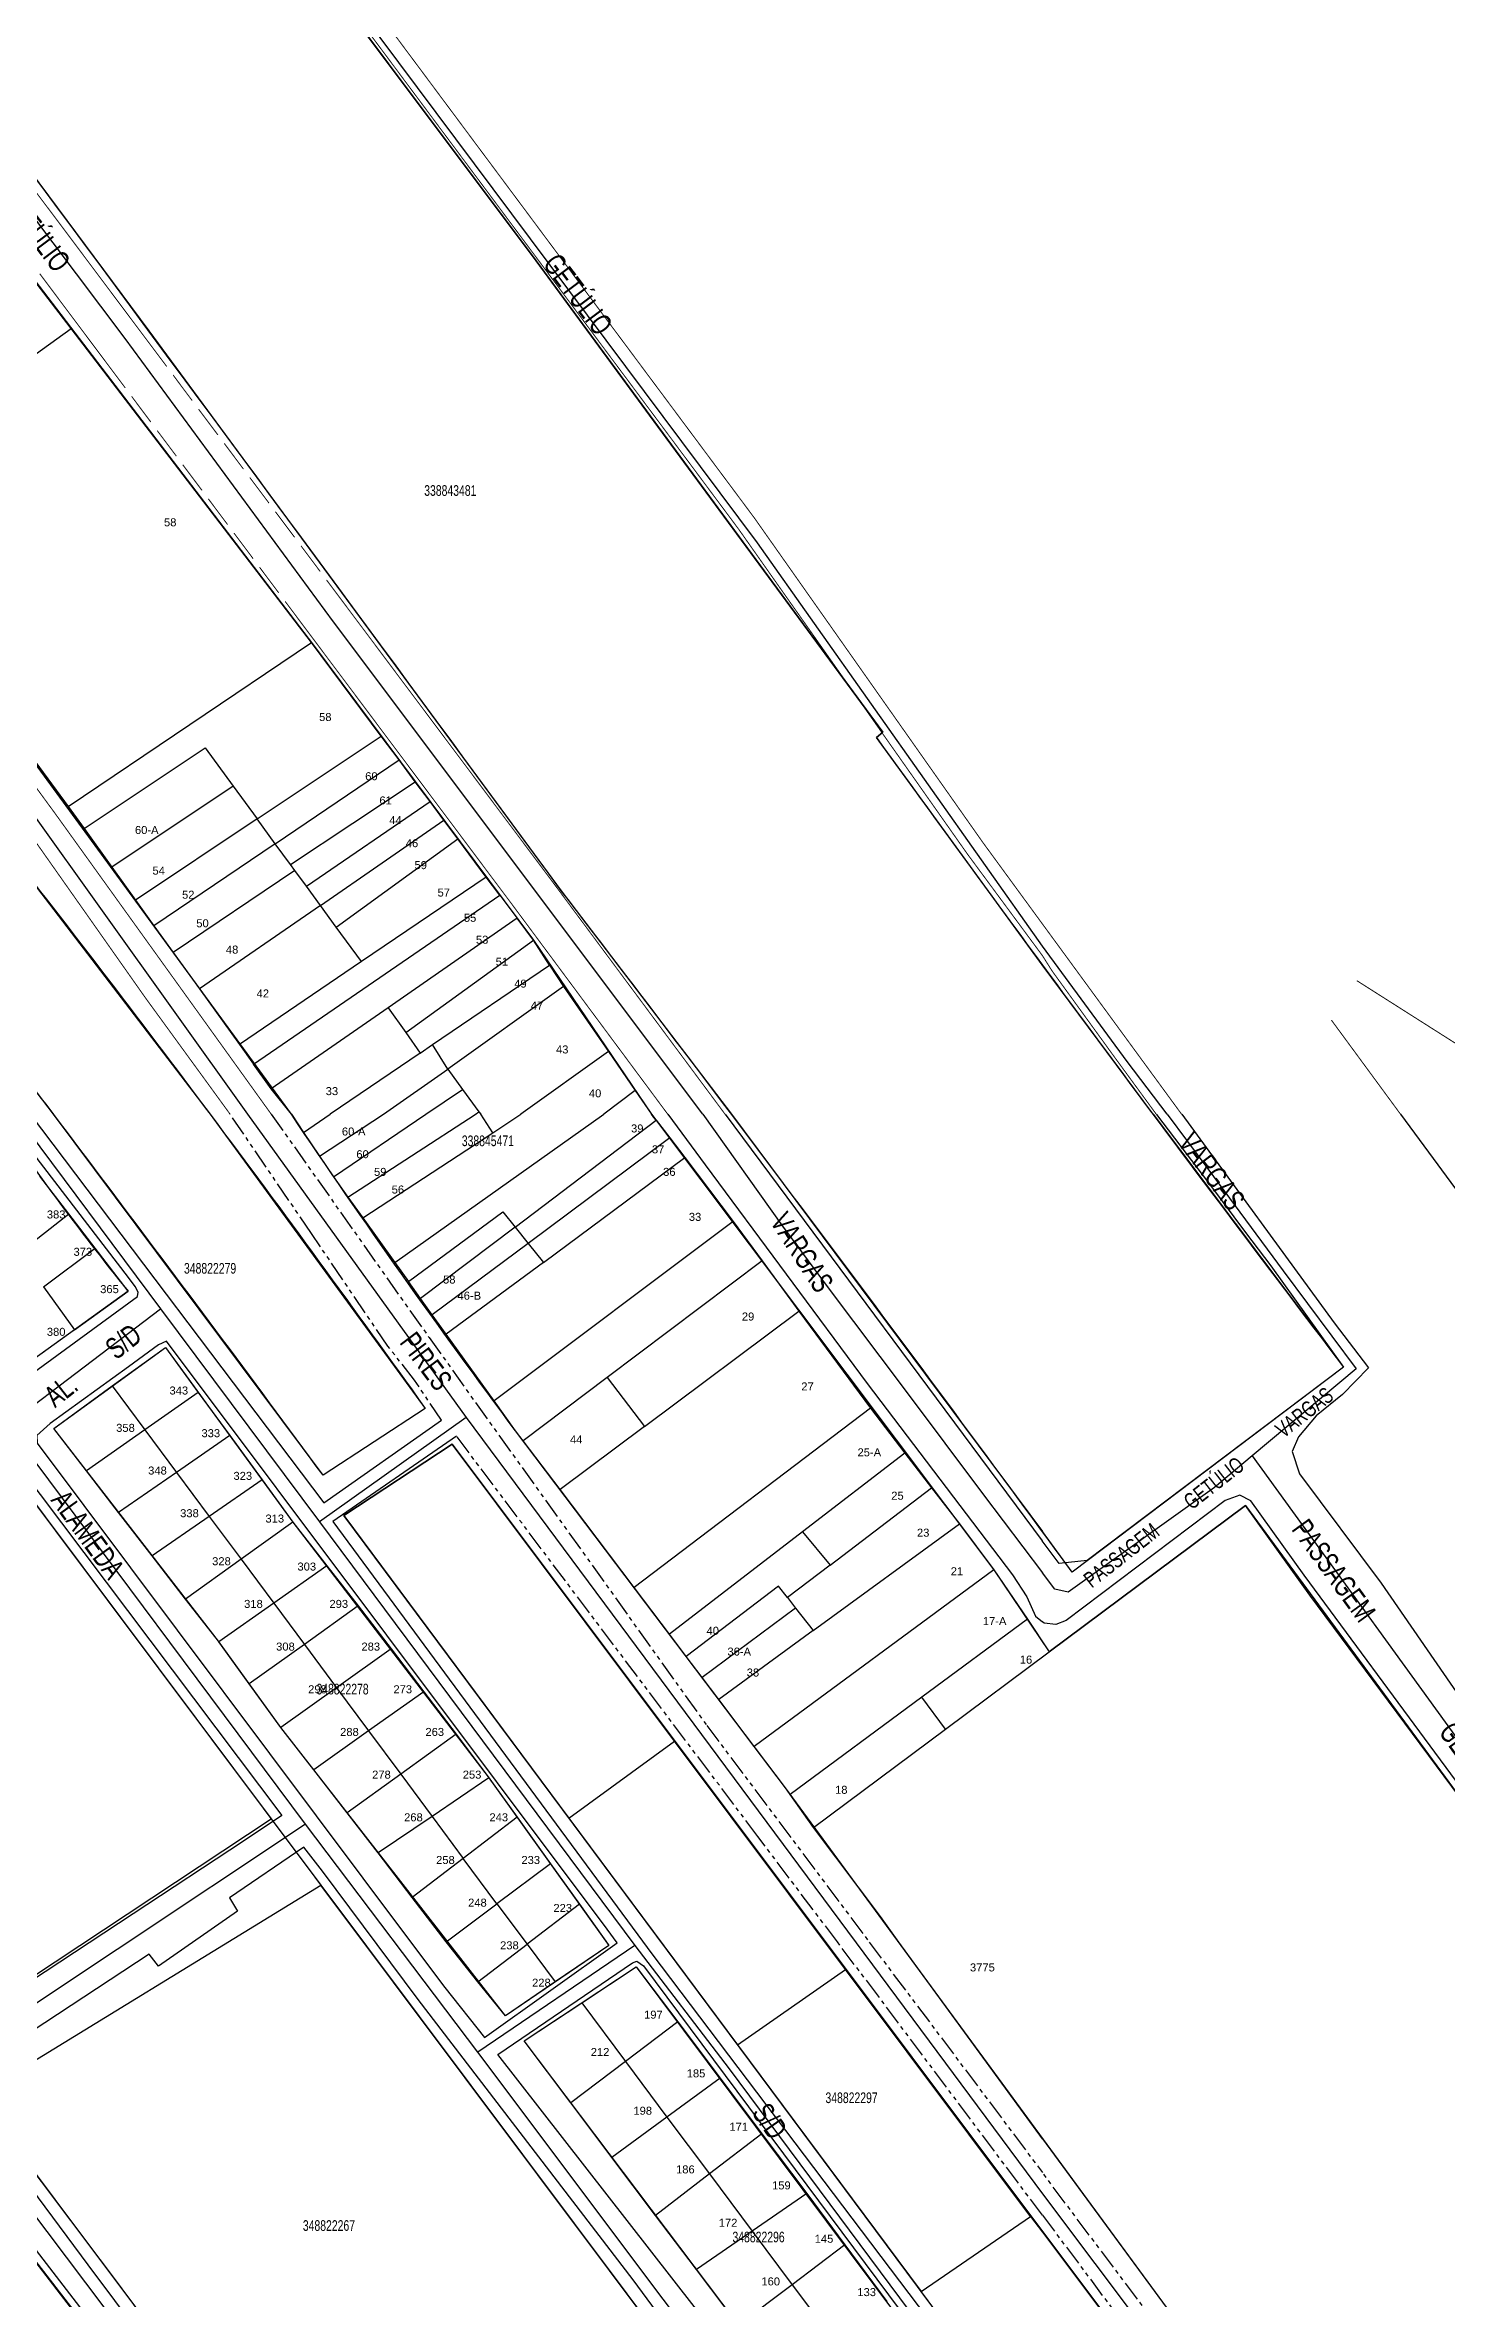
# Model space of a CAD drawing. Extents: x 203640 to 206998, y 4842129 to 4844379.
# Drawn here: x 205609.1 to 205872, y 4843130.9 to 4843553.4 of the extents above; entities that cross this region are included whole.
import ezdxf
from ezdxf.enums import TextEntityAlignment as Align

# ---------------------------------------------------------------- set-up
doc = ezdxf.new("R2010")
doc.units = 0
doc.header["$LTSCALE"] = 1.5
doc.header["$MEASUREMENT"] = 0
doc.linetypes.add('PHANTOMX2', pattern=[5, 2.5, -0.5, 0.5, -0.5, 0.5, -0.5])
doc.linetypes.add('TRACO_25', pattern=[8, 3, -1, 1, -1, 1, -1])
for name, color, linetype in [('CD-MALHA-LOTES', 40, 'CONTINUOUS'), ('CD_TXT_QUADRA', 7, 'CONTINUOUS'), ('RU-QUADRAS', 210, 'CONTINUOUS'), ('SV-EIXO-RUA-N-PAV', 6, 'CONTINUOUS'), ('SV-EIXO-RUA-PAV', 20, 'CONTINUOUS'), ('SV-RUA-NAO-PAV-S-GUIA-C-GUIA', 7, 'PHANTOMX2'), ('SV-RUA-PAVIM-S-GUIA-C-GUIA', 7, 'CONTINUOUS'), ('SV-TXT-RUA-N-PAV-S-GUIA-C-GUIA', 7, 'CONTINUOUS'), ('SV-TXT-RUA-PAV-S-GUIA-C-GUIA', 7, 'CONTINUOUS'), ('Th_NmrPorta', 1, 'CONTINUOUS')]:
    doc.layers.add(name, color=color, linetype=linetype)
doc.styles.add('ARIAL', font='ARIAL.TTF')
doc.styles.get("Standard").update_dxf_attribs({"font": 'ARIAL.TTF'})

msp = doc.modelspace()

# ---------------------------------------------------------------- linework, layer by layer
at = {"layer": 'CD-MALHA-LOTES', "linetype": 'Continuous'}
for points in [[(205701.18, 4843512.94), (205620.28, 4843620.88)], [(205577.13, 4843568.98), (205628.52, 4843499.85)], [(205613.97, 4843500.29), (205605.37, 4843511.52)], [(205724.01, 4843481.9), (205701.18, 4843512.94)], [(205570.45, 4843468.98), (205613.97, 4843500.29)], [(205659.04, 4843441.43), (205613.97, 4843500.29)], [(205628.52, 4843499.85), (205705.9, 4843394.89)], [(205766.22, 4843424.62), (205724.01, 4843481.9)], [(205570.45, 4843468.98), (205613.42, 4843410.66)], [(205613.42, 4843410.66), (205659.04, 4843441.43)], [(205672.13, 4843423.88), (205659.04, 4843441.43)], [(205648.86, 4843408.34), (205672.13, 4843423.88)], [(205675.48, 4843419.39), (205672.13, 4843423.88)], [(205765, 4843423.6), (205766.22, 4843424.62)], [(205796.1, 4843381.02), (205765, 4843423.6)], [(205616.39, 4843406.54), (205639.1, 4843421.67)], [(205639.1, 4843421.67), (205644.37, 4843414.46)], [(205652.26, 4843403.7), (205675.48, 4843419.39)], [(205678.51, 4843415.32), (205675.48, 4843419.39)], [(205644.37, 4843414.46), (205621.6, 4843399.3)], [(205644.37, 4843414.46), (205648.86, 4843408.34)], [(205655.1, 4843399.82), (205678.51, 4843415.32)], [(205681.28, 4843411.62), (205678.51, 4843415.32)], [(205613.42, 4843410.66), (205616.39, 4843406.54)], [(205658.1, 4843395.72), (205681.28, 4843411.62)], [(205683.89, 4843408.11), (205681.28, 4843411.62)], [(205616.39, 4843406.54), (205621.6, 4843399.3)], [(205648.86, 4843408.34), (205626.05, 4843393.11)], [(205652.26, 4843403.7), (205648.86, 4843408.34)], [(205660.73, 4843392.13), (205683.89, 4843408.11)], [(205686.5, 4843404.61), (205683.89, 4843408.11)], [(205652.26, 4843403.7), (205629.5, 4843388.32)], [(205655.1, 4843399.82), (205652.26, 4843403.7)], [(205663.71, 4843388.06), (205686.5, 4843404.61)], [(205691.84, 4843397.45), (205686.5, 4843404.61)], [(205621.6, 4843399.3), (205626.05, 4843393.11)], [(205655.93, 4843398.69), (205633.1, 4843383.32)], [(205655.93, 4843398.69), (205655.1, 4843399.82)], [(205658.1, 4843395.72), (205655.93, 4843398.69)], [(205691.84, 4843397.45), (205668.45, 4843381.59)], [(205694.4, 4843394.02), (205691.84, 4843397.45)], [(205626.05, 4843393.11), (205629.5, 4843388.32)], [(205648.19, 4843362.36), (205694.4, 4843394.02)], [(205660.73, 4843392.13), (205658.1, 4843395.72)], [(205694.4, 4843394.02), (205697.62, 4843389.71)], [(205705.9, 4843394.89), (205737.83, 4843352.97)], [(205629.5, 4843388.32), (205633.1, 4843383.32)], [(205660.73, 4843392.13), (205638.04, 4843376.46)], [(205663.71, 4843388.06), (205660.73, 4843392.13)], [(205697.62, 4843389.71), (205673.41, 4843372.95)], [(205700.69, 4843385.59), (205697.62, 4843389.71)], [(205668.45, 4843381.59), (205663.71, 4843388.06)], [(205676.73, 4843368.29), (205700.69, 4843385.59)], [(205703.71, 4843380.93), (205700.69, 4843385.59)], [(205633.1, 4843383.32), (205638.04, 4843376.46)], [(205668.45, 4843381.59), (205645.53, 4843366.06)], [(205681.77, 4843366.04), (205703.71, 4843380.93)], [(205703.71, 4843380.93), (205706.32, 4843376.9)], [(205816.87, 4843352.97), (205796.1, 4843381.02)], [(205638.04, 4843376.46), (205645.53, 4843366.06)], [(205706.32, 4843376.9), (205684.59, 4843361.42)], [(205706.32, 4843376.9), (205714.75, 4843364.72)], [(205673.41, 4843372.95), (205651.5, 4843357.77)], [(205673.41, 4843372.95), (205676.73, 4843368.29)], [(205676.73, 4843368.29), (205679.46, 4843364.46)], [(205645.53, 4843366.06), (205648.19, 4843362.36)], [(205679.46, 4843364.46), (205662.54, 4843352.97)], [(205679.46, 4843364.46), (205681.77, 4843366.04)], [(205684.59, 4843361.42), (205681.77, 4843366.04)], [(205714.75, 4843364.72), (205698.31, 4843352.97)], [(205714.75, 4843364.72), (205719.77, 4843357.46)], [(205651.5, 4843357.77), (205648.19, 4843362.36)], [(205672.58, 4843352.97), (205684.59, 4843361.42)], [(205684.59, 4843361.42), (205687.38, 4843357.62)], [(205655.28, 4843352.97), (205651.5, 4843357.77)], [(205680.47, 4843353.02), (205687.38, 4843357.62)], [(205687.38, 4843357.62), (205690.45, 4843353.43)], [(205719.77, 4843357.46), (205713.89, 4843353.02)], [(205719.77, 4843357.46), (205722.84, 4843352.97)], [(205655.28, 4843352.97), (205657.57, 4843349.57)], [(205657.57, 4843349.57), (205662.54, 4843352.97)], [(205660.57, 4843345.1), (205672.58, 4843352.97)], [(205663.17, 4843341.28), (205680.47, 4843353.02)], [(205665.85, 4843337.47), (205689.74, 4843352.92)], [(205674.66, 4843325.19), (205713.89, 4843353.02)], [(205689.74, 4843352.92), (205690.45, 4843353.43)], [(205690.45, 4843353.43), (205690.79, 4843352.97)], [(205693.04, 4843349.51), (205690.79, 4843352.97)], [(205693.04, 4843349.51), (205698.31, 4843352.97)], [(205697.22, 4843331.83), (205723.71, 4843351.85)], [(205723.28, 4843352.4), (205722.84, 4843352.97)], [(205723.71, 4843351.85), (205723.28, 4843352.4)], [(205723.71, 4843351.85), (205726.23, 4843348.56)], [(205737.83, 4843352.97), (205796.12, 4843274.75)], [(205816.87, 4843352.97), (205852.62, 4843305.56)], [(205657.57, 4843349.57), (205660.57, 4843345.1)], [(205668.67, 4843333.54), (205693.04, 4843349.51)], [(205726.23, 4843348.56), (205699.68, 4843328.77)], [(205726.23, 4843348.56), (205729.08, 4843344.86)], [(205660.57, 4843345.1), (205663.17, 4843341.28)], [(205702.54, 4843325.22), (205729.08, 4843344.86)], [(205729.08, 4843344.86), (205738.14, 4843332.89)], [(205613.55, 4843334.34), (205608.13, 4843341.38)], [(205663.17, 4843341.28), (205665.85, 4843337.47)], [(205604.22, 4843327.01), (205613.55, 4843334.34)], [(205618.46, 4843327.91), (205613.55, 4843334.34)], [(205665.85, 4843337.47), (205668.67, 4843333.54)], [(205668.67, 4843333.54), (205674.66, 4843325.19)], [(205677.22, 4843321.64), (205694.93, 4843334.67)], [(205694.93, 4843334.67), (205697.22, 4843331.83)], [(205697.22, 4843331.83), (205679.51, 4843318.44)], [(205738.14, 4843332.89), (205693.28, 4843299.27)], [(205697.22, 4843331.83), (205699.68, 4843328.77)], [(205738.14, 4843332.89), (205743.55, 4843325.49)], [(205608.8, 4843320.63), (205618.46, 4843327.91)], [(205624.65, 4843319.8), (205618.46, 4843327.91)], [(205674.66, 4843325.19), (205677.22, 4843321.64)], [(205699.68, 4843328.77), (205681.71, 4843315.38)], [(205702.54, 4843325.22), (205684.33, 4843311.73)], [(205699.68, 4843328.77), (205702.54, 4843325.22)], [(205743.55, 4843325.49), (205714.51, 4843303.63)], [(205743.55, 4843325.49), (205750.45, 4843316.06)], [(205679.51, 4843318.44), (205677.22, 4843321.64)], [(205608.8, 4843320.63), (205614.59, 4843312.57)], [(205614.59, 4843312.57), (205624.65, 4843319.8)], [(205681.71, 4843315.38), (205679.51, 4843318.44)], [(205614.59, 4843312.57), (205604.27, 4843305.15)], [(205684.33, 4843311.73), (205681.71, 4843315.38)], [(205721.53, 4843294.47), (205750.45, 4843316.06)], [(205750.45, 4843316.06), (205763.86, 4843297.91)], [(205621.69, 4843302.05), (205631.65, 4843309.29)], [(205631.65, 4843309.29), (205637.81, 4843300.85)], [(205693.28, 4843299.27), (205684.33, 4843311.73)], [(205852.62, 4843305.56), (205801.68, 4843267.17)], [(205610.71, 4843294.06), (205621.69, 4843302.05)], [(205621.69, 4843302.05), (205627.8, 4843293.83)], [(205637.81, 4843300.85), (205627.8, 4843293.83)], [(205637.81, 4843300.85), (205643.72, 4843292.77)], [(205714.51, 4843303.63), (205698.75, 4843291.77)], [(205714.51, 4843303.63), (205721.53, 4843294.47)], [(205697.32, 4843293.65), (205693.28, 4843299.27)], [(205763.86, 4843297.91), (205719.56, 4843264.26)], [(205763.86, 4843297.91), (205770.34, 4843289.48)], [(205616.84, 4843286.14), (205610.71, 4843294.06)], [(205627.8, 4843293.83), (205616.84, 4843286.14)], [(205627.8, 4843293.83), (205633.73, 4843285.85)], [(205643.72, 4843292.77), (205633.73, 4843285.85)], [(205643.72, 4843292.77), (205649.79, 4843284.45)], [(205698.75, 4843291.77), (205697.32, 4843293.65)], [(205705.66, 4843282.63), (205698.75, 4843291.77)], [(205721.53, 4843294.47), (205705.66, 4843282.63)], [(205770.34, 4843289.48), (205751.11, 4843274.71)], [(205770.34, 4843289.48), (205775.34, 4843282.97)], [(205622.88, 4843278.34), (205616.84, 4843286.14)], [(205633.73, 4843285.85), (205622.88, 4843278.34)], [(205633.73, 4843285.85), (205639.87, 4843277.59)], [(205649.79, 4843284.45), (205639.87, 4843277.59)], [(205649.79, 4843284.45), (205655.58, 4843276.53)], [(205756.29, 4843268.49), (205775.34, 4843282.97)], [(205775.34, 4843282.97), (205780.55, 4843276.19)], [(205719.56, 4843264.26), (205705.66, 4843282.63)], [(205834.23, 4843279.64), (205797.38, 4843252.19)], [(205846.26, 4843262.84), (205834.23, 4843279.64)], [(205629.18, 4843270.19), (205622.88, 4843278.34)], [(205639.87, 4843277.59), (205629.18, 4843270.19)], [(205639.87, 4843277.59), (205645.84, 4843269.56)], [(205655.58, 4843276.53), (205645.84, 4843269.56)], [(205655.58, 4843276.53), (205661.94, 4843268.36)], [(205751.11, 4843274.71), (205726.16, 4843255.53)], [(205751.11, 4843274.71), (205756.29, 4843268.49)], [(205753.15, 4843256.22), (205780.55, 4843276.19)], [(205780.55, 4843276.19), (205787, 4843267.56)], [(205801.68, 4843267.17), (205796.12, 4843274.75)], [(205635.44, 4843262.11), (205629.18, 4843270.19)], [(205645.84, 4843269.56), (205635.44, 4843262.11)], [(205645.84, 4843269.56), (205651.96, 4843261.33)], [(205661.94, 4843268.36), (205651.96, 4843261.33)], [(205661.94, 4843268.36), (205667.82, 4843260.81)], [(205787, 4843267.56), (205742.09, 4843234.49)], [(205756.29, 4843268.49), (205748.29, 4843262.4)], [(205787, 4843267.56), (205793.31, 4843258.34)], [(205641.6, 4843254.2), (205635.44, 4843262.11)], [(205726.16, 4843255.53), (205719.56, 4843264.26)], [(205746.61, 4843264.54), (205729.34, 4843251.34)], [(205748.29, 4843262.4), (205746.61, 4843264.54)], [(205748.29, 4843262.4), (205749.85, 4843260.42)], [(205895.24, 4843196.92), (205846.26, 4843262.84)], [(205651.96, 4843261.33), (205641.68, 4843254.08)], [(205651.96, 4843261.33), (205657.71, 4843253.6)], [(205667.82, 4843260.81), (205657.71, 4843253.6)], [(205667.82, 4843260.81), (205674, 4843252.77)], [(205749.85, 4843260.42), (205732.32, 4843247.41)], [(205749.85, 4843260.42), (205753.15, 4843256.22)], [(205793.31, 4843258.34), (205773.51, 4843243.73)], [(205793.31, 4843258.34), (205797.38, 4843252.19)], [(205641.68, 4843254.08), (205641.6, 4843254.2)], [(205647.36, 4843246.23), (205641.68, 4843254.08)], [(205657.71, 4843253.6), (205647.36, 4843246.23)], [(205657.71, 4843253.6), (205663.75, 4843245.48)], [(205729.34, 4843251.34), (205726.16, 4843255.53)], [(205753.15, 4843256.22), (205735.42, 4843243.3)], [(205674, 4843252.77), (205663.75, 4843245.48)], [(205674, 4843252.77), (205680.1, 4843244.74)], [(205732.32, 4843247.41), (205729.34, 4843251.34)], [(205777.95, 4843237.74), (205797.38, 4843252.19)], [(205653.32, 4843238.05), (205647.36, 4843246.23)], [(205663.75, 4843245.48), (205653.32, 4843238.05)], [(205663.75, 4843245.48), (205669.76, 4843237.38)], [(205680.1, 4843244.74), (205669.76, 4843237.38)], [(205680.1, 4843244.74), (205686.16, 4843236.76)], [(205735.42, 4843243.3), (205732.32, 4843247.41)], [(205742.09, 4843234.49), (205735.42, 4843243.3)], [(205773.51, 4843243.73), (205748.82, 4843225.5)], [(205777.95, 4843237.74), (205773.51, 4843243.73)], [(205659.51, 4843230.08), (205653.32, 4843238.05)], [(205669.76, 4843237.38), (205659.51, 4843230.08)], [(205669.76, 4843237.38), (205675.79, 4843229.28)], [(205686.16, 4843236.76), (205675.79, 4843229.28)], [(205686.16, 4843236.76), (205692.21, 4843228.8)], [(205753.17, 4843219.31), (205777.95, 4843237.74)], [(205747.96, 4843226.73), (205742.09, 4843234.49)], [(205665.75, 4843222.04), (205659.51, 4843230.08)], [(205675.79, 4843229.28), (205665.75, 4843222.04)], [(205675.79, 4843229.28), (205681.66, 4843221.38)], [(205692.34, 4843228.62), (205681.66, 4843221.38)], [(205692.21, 4843228.8), (205692.34, 4843228.62)], [(205692.34, 4843228.62), (205697.64, 4843221.22)], [(205748.82, 4843225.5), (205747.96, 4843226.73)], [(205753.17, 4843219.31), (205748.82, 4843225.5)], [(205671.57, 4843214.55), (205665.75, 4843222.04)], [(205681.66, 4843221.38), (205671.57, 4843214.55)], [(205681.66, 4843221.38), (205687.52, 4843213.49)], [(205697.64, 4843221.22), (205687.52, 4843213.49)], [(205697.64, 4843221.22), (205703.89, 4843212.49)], [(205765.74, 4843202.59), (205753.17, 4843219.31)], [(205677.96, 4843206.19), (205671.57, 4843214.55)], [(205687.52, 4843213.49), (205677.96, 4843206.19)], [(205693.84, 4843204.99), (205687.52, 4843213.49)], [(205703.89, 4843212.49), (205693.84, 4843204.99)], [(205703.89, 4843212.49), (205709.31, 4843204.92)], [(205684.32, 4843197.87), (205677.96, 4843206.19)], [(205684.32, 4843197.87), (205693.84, 4843204.99)], [(205693.84, 4843204.99), (205699.48, 4843197.4)], [(205709.31, 4843204.92), (205699.48, 4843197.4)], [(205709.31, 4843204.92), (205714.27, 4843197.99)], [(205769.22, 4843197.81), (205765.74, 4843202.59)], [(205690.24, 4843190.34), (205684.32, 4843197.87)], [(205690.24, 4843190.34), (205699.48, 4843197.4)], [(205699.48, 4843197.4), (205704.74, 4843190.34)], [(205714.8, 4843197.2), (205704.74, 4843190.34)], [(205714.27, 4843197.99), (205714.8, 4843197.2)], [(205796.12, 4843160.93), (205769.22, 4843197.81)], [(205695.46, 4843184.01), (205690.24, 4843190.34)], [(205704.74, 4843190.34), (205695.46, 4843184.01)], [(205709.75, 4843186.42), (205719.95, 4843193.14)], [(205719.95, 4843193.14), (205727.74, 4843182.84)], [(205698.91, 4843179.27), (205709.75, 4843186.42)], [(205709.75, 4843186.42), (205717.95, 4843175.44)], [(205727.74, 4843182.84), (205717.95, 4843175.44)], [(205727.74, 4843182.84), (205735.7, 4843172.31)], [(205707.67, 4843167.67), (205698.91, 4843179.27)], [(205717.95, 4843175.44), (205707.67, 4843167.67)], [(205717.95, 4843175.44), (205725.72, 4843165.02)], [(205735.7, 4843172.31), (205725.72, 4843165.02)], [(205735.7, 4843172.31), (205743.52, 4843161.89)], [(205715.37, 4843157.46), (205707.67, 4843167.67)], [(205725.72, 4843165.02), (205715.37, 4843157.46)], [(205725.72, 4843165.02), (205733.69, 4843154.35)], [(205743.52, 4843161.89), (205733.69, 4843154.35)], [(205743.52, 4843161.89), (205751.94, 4843150.67)], [(205796.12, 4843160.93), (205862.79, 4843070.25)], [(205723.59, 4843146.59), (205715.37, 4843157.46)], [(205733.69, 4843154.35), (205723.59, 4843146.59)], [(205733.69, 4843154.35), (205741.71, 4843143.61)], [(205751.94, 4843150.67), (205741.71, 4843143.61)], [(205751.94, 4843150.67), (205759.1, 4843141.05)], [(205601.56, 4843145.31), (205613.81, 4843129.36)], [(205731.27, 4843136.41), (205723.59, 4843146.59)], [(205741.71, 4843143.61), (205731.27, 4843136.41)], [(205741.71, 4843143.61), (205749.2, 4843133.57)], [(205759.1, 4843141.05), (205749.2, 4843133.57)], [(205759.1, 4843141.05), (205766.97, 4843130.45)], [(205739.15, 4843125.98), (205731.27, 4843136.41)], [(205749.2, 4843133.57), (205739.15, 4843125.98)], [(205749.2, 4843133.57), (205756.93, 4843123.23)]]:
    msp.add_lwpolyline(points, dxfattribs=at)
at = {"layer": 'CD-MALHA-LOTES'}
for points in [[(205492.71, 4843428.75), (205513.01, 4843402.37), (205541.18, 4843367.4), (205552.55, 4843352.97), (205651.48, 4843220.93)], [(205727.13, 4843235.45), (205685.41, 4843291.12), (205665.11, 4843277.78), (205707.34, 4843221.04)], [(205707.34, 4843221.04), (205727.13, 4843235.45)], [(205759.18, 4843192.69), (205727.13, 4843235.45)], [(205588.54, 4843179.31), (205651.48, 4843220.93)], [(205651.48, 4843220.93), (205660.83, 4843208.45)], [(205707.34, 4843221.04), (205738.95, 4843178.58)], [(205596.3, 4843168.97), (205660.83, 4843208.45)], [(205596.3, 4843168.97), (205771.71, 4842935.06), (205796.11, 4842972.64), (205815.07, 4843000.57), (205796.12, 4843027.89), (205660.83, 4843208.45)], [(205738.95, 4843178.58), (205759.18, 4843192.69)], [(205793.89, 4843146.38), (205759.18, 4843192.69)], [(205738.95, 4843178.58), (205773.39, 4843132.3)], [(205773.39, 4843132.3), (205793.89, 4843146.38)], [(205793.89, 4843146.38), (205796.12, 4843143.41), (205827.63, 4843101.53)], [(205808.06, 4843086.37), (205796.12, 4843101.77), (205773.39, 4843132.3)]]:
    msp.add_lwpolyline(points, dxfattribs=at)
msp.add_lwpolyline([(205598.86, 4843406.75), (205640.05, 4843352.97), (205680.38, 4843297.84), (205661.21, 4843285.35), (205610.69, 4843352.97), (205580.01, 4843393.13)], close=True, dxfattribs=at)
at = {"layer": 'RU-QUADRAS', "color": 6, "linetype": 'Continuous'}
for points in [[(205176.97, 4843665.19), (205196.38, 4843677.71), (205324.15, 4843511.53), (205373.53, 4843448.34), (205409.57, 4843401.3), (205433.2, 4843368.38, -0.017424), (205468.72, 4843320.74, -0.003368), (205589.32, 4843161.26), (205668.55, 4843058.64, 0.006585), (205766.92, 4842928.01), (205756.15, 4842911.74), (205700.1, 4842981.93), (205409.59, 4843362.72), (205270.19, 4843543.79), (205220.86, 4843608.89)], [(205538.1, 4843621.23), (205590.7, 4843660.25), (205701.17, 4843512.93), (205766.21, 4843424.62), (205765, 4843423.6, 0.006329), (205852.62, 4843305.56), (205801.68, 4843267.17, 0.005723), (205705.89, 4843394.88, 0.002439)], [(205771.71, 4842935.06, -0.010257), (205815.07, 4843000.57), (205796.12, 4843027.89), (205552.55, 4843352.97, -0.011621), (205464.21, 4843466.32, 0.199632), (205455.06, 4843465.65), (205451.37, 4843462.76), (205419.58, 4843403.18, -0.001531)], [(205516.49, 4843422.79), (205536.2, 4843436.86), (205598.12, 4843355.62, 0.020333), (205624.65, 4843319.8), (205604.27, 4843305.15), (205569.77, 4843352.97)], [(205580.01, 4843393.13), (205598.86, 4843406.75, -0.011008), (205680.38, 4843297.84), (205661.21, 4843285.35, 0.005357)]]:
    msp.add_lwpolyline(points, format="xyb", close=True, dxfattribs=at)
msp.add_lwpolyline([(205566.62, 4843562.31), (205659.27, 4843441.13), (205700.69, 4843385.59), (205722.84, 4843352.97), (205787, 4843267.56), (205797.38, 4843252.19), (205834.23, 4843279.64), (205921.92, 4843160.37, 0.010499), (205862.79, 4843070.25), (205747.96, 4843226.73), (205697.32, 4843293.65, -0.012158), (205655.28, 4843352.97), (205570.25, 4843469.26), (205555.04, 4843487.79), (205515.18, 4843540.76), (205505.11, 4843533.37), (205502.52, 4843537.28), (205492.84, 4843530.07), (205491.02, 4843532.63), (205450.49, 4843500.51, 0.010198), (205401.92, 4843562.55)], format="xyb", dxfattribs=at)
for points in [[(205610.71, 4843294.06), (205631.65, 4843309.29), (205655.58, 4843276.53), (205692.21, 4843228.8), (205714.8, 4843197.2), (205695.46, 4843184.01), (205653.32, 4843238.05), (205641.6, 4843254.2)], [(205665.11, 4843277.78), (205685.41, 4843291.12), (205857.86, 4843061.36), (205842.75, 4843041.64), (205796.12, 4843101.77)], [(205698.91, 4843179.27), (205719.95, 4843193.14), (205782.46, 4843109.57), (205762.5, 4843095.05)]]:
    msp.add_lwpolyline(points, close=True, dxfattribs=at)
at = {"layer": 'SV-EIXO-RUA-N-PAV'}
for points in [[(205511.12, 4843536.94), (205579.17, 4843447.86), (205647.08, 4843352.97)], [(205647.08, 4843352.97), (205688.08, 4843296.17), (205796.12, 4843150.64)], [(205796.12, 4843150.64), (205864.44, 4843059.71)]]:
    msp.add_lwpolyline(points, dxfattribs=at)
at = {"layer": 'SV-EIXO-RUA-PAV'}
for points in [[(205732.43, 4843352.97), (205663.17, 4843445.29), (205624.12, 4843498.42), (205574.2, 4843564.65), (205536.38, 4843614.89), (205531.1, 4843620.44), (205519.97, 4843635.8), (205503.07, 4843660.28), (205495.46, 4843671.3), (205450.55, 4843738.99), (205428.67, 4843771.32), (205414.89, 4843793.39), (205408.87, 4843804.54)], [(205796.12, 4843384.48), (205742.72, 4843460.07), (205590.39, 4843663.93), (205576.55, 4843653.78), (205562.17, 4843643.23), (205548.46, 4843633.24), (205531.1, 4843620.44)], [(205819.5, 4843352.97), (205812, 4843362.87), (205796.12, 4843384.48)], [(205450.73, 4843352.98), (205475.35, 4843321.57), (205587.2, 4843172.93), (205774.83, 4842924.09)], [(205796.12, 4843037.13), (205759.74, 4843084.57), (205690.27, 4843177.2), (205657.93, 4843219.92), (205602.09, 4843294.77), (205558.43, 4843352.97)], [(205603.55, 4843352.97), (205630.73, 4843316.49), (205660.57, 4843276.56), (205719.69, 4843197.2), (205737.4, 4843174.03), (205788.23, 4843105.73), (205796.12, 4843096.55)], [(205732.43, 4843352.97), (205747.4, 4843331.99), (205755.75, 4843320.71), (205770.55, 4843301.02), (205785.1, 4843281.66), (205796.12, 4843267)], [(205819.5, 4843352.97), (205827.12, 4843342.72), (205841.29, 4843323.66), (205854.97, 4843305.26), (205835.43, 4843288.93), (205828.38, 4843283.03), (205800.94, 4843263.4), (205798.46, 4843263.94), (205796.12, 4843267)], [(205602.09, 4843294.77), (205630.73, 4843316.49)], [(205688.08, 4843296.17), (205660.57, 4843276.56)], [(205835.43, 4843288.93), (205929.7, 4843158.92)], [(205657.93, 4843219.92), (205587.2, 4843172.93)], [(205719.69, 4843197.2), (205690.27, 4843177.2)]]:
    msp.add_lwpolyline(points, dxfattribs=at)
at = {"layer": 'SV-RUA-NAO-PAV-S-GUIA-C-GUIA', "linetype": 'TRACO_25', "const_width": 0.18, "flags": 128}
msp.add_lwpolyline([(205651.52, 4843352.97), (205610.98, 4843409.35), (205561.64, 4843476.7), (205513.86, 4843538.92), (205508.45, 4843535), (205548.19, 4843483.88), (205590.53, 4843427.88), (205627.94, 4843374.76), (205643.74, 4843353.06)], dxfattribs=at)
at = {"layer": 'SV-RUA-NAO-PAV-S-GUIA-C-GUIA'}
for points in [[(205683.42, 4843295.65), (205678.34, 4843303.15), (205673.36, 4843309.54), (205659.03, 4843330.65), (205643.74, 4843353.06)], [(205651.52, 4843352.97), (205681.1, 4843311.13), (205733.17, 4843238.43), (205763.66, 4843197.82)], [(205796.12, 4843146.6), (205765.37, 4843187.65), (205757.68, 4843197.84), (205742.76, 4843217.61), (205686.25, 4843292.62)], [(205763.66, 4843197.82), (205796.12, 4843154.62)], [(205865.11, 4843067.54), (205864.11, 4843066.64), (205862.51, 4843066.64), (205861.64, 4843067.63), (205831.95, 4843106.92), (205796.12, 4843154.62)], [(205796.12, 4843146.6), (205859.93, 4843061.41)]]:
    msp.add_lwpolyline(points, dxfattribs=at)
at = {"layer": 'SV-RUA-PAVIM-S-GUIA-C-GUIA', "linetype": 'Continuous', "const_width": 0.18, "flags": 128}
for points in [[(205796.12, 4843388.66), (205784.99, 4843403.88), (205742.08, 4843464.79), (205649.55, 4843589), (205591.06, 4843667.11)], [(205796.12, 4843388.66), (205822.24, 4843352.97)], [(205796.13, 4843382.71), (205797.99, 4843379.77), (205809.56, 4843363.81), (205817.52, 4843352.93)], [(205855.08, 4843378.03), (205894.55, 4843352.97)], [(205863.3, 4843352.97), (205850.32, 4843370.63)]]:
    msp.add_lwpolyline(points, dxfattribs=at)
at = {"layer": 'SV-RUA-PAVIM-S-GUIA-C-GUIA', "const_width": 0.18}
for points in [[(205739.15, 4843462.66), (205646.65, 4843586.83)], [(205566.09, 4843580.85), (205614.99, 4843515.71)], [(205614.99, 4843515.71), (205628.3, 4843497.94)], [(205621.4, 4843492.77), (205608.09, 4843510.54)], [(205628.3, 4843497.94), (205629.5, 4843496.34)], [(205629.5, 4843496.34), (205630.1, 4843495.54)], [(205630.1, 4843495.54), (205631.3, 4843493.94)], [(205631.3, 4843493.94), (205631.9, 4843493.14)], [(205621.72, 4843492.34), (205621.4, 4843492.77)], [(205621.4, 4843492.77), (205621.4, 4843492.77)], [(205622.62, 4843491.14), (205621.72, 4843492.34)], [(205622.92, 4843490.74), (205622.62, 4843491.14)], [(205624.12, 4843489.14), (205622.92, 4843490.74)], [(205631.9, 4843493.14), (205631.9, 4843493.14)], [(205633.1, 4843491.54), (205633.7, 4843490.74)], [(205633.7, 4843490.74), (205634.89, 4843489.14)], [(205626.22, 4843486.34), (205625.32, 4843487.54)], [(205626.52, 4843485.93), (205626.22, 4843486.34)], [(205628.02, 4843483.93), (205626.52, 4843485.93)], [(205634.89, 4843489.14), (205635.49, 4843488.34)], [(205635.49, 4843488.34), (205636.69, 4843486.74)], [(205628.32, 4843483.53), (205628.02, 4843483.93)], [(205628.92, 4843482.73), (205628.32, 4843483.53)], [(205637.89, 4843485.13), (205638.49, 4843484.33)], [(205638.49, 4843484.33), (205639.09, 4843483.53)], [(205639.09, 4843483.53), (205639.69, 4843482.73)], [(205639.69, 4843482.73), (205639.99, 4843482.33)], [(205639.99, 4843482.33), (205640.29, 4843481.93)], [(205640.29, 4843481.93), (205640.89, 4843481.13)], [(205631.62, 4843479.13), (205630.12, 4843481.13)], [(205631.92, 4843478.73), (205631.62, 4843479.13)], [(205633.42, 4843476.73), (205631.92, 4843478.73)], [(205640.89, 4843481.13), (205641.49, 4843480.33)], [(205642.69, 4843478.73), (205643.29, 4843477.93)], [(205643.29, 4843477.93), (205643.59, 4843477.53)], [(205643.59, 4843477.53), (205643.89, 4843477.13)], [(205643.89, 4843477.13), (205644.49, 4843476.33)], [(205633.71, 4843476.33), (205633.42, 4843476.73)], [(205635.21, 4843474.33), (205634.91, 4843474.73)], [(205635.51, 4843473.93), (205635.21, 4843474.33)], [(205636.11, 4843473.13), (205635.51, 4843473.93)], [(205637.01, 4843471.93), (205636.11, 4843473.13)], [(205636.11, 4843473.13), (205636.11, 4843473.13)], [(205644.49, 4843476.33), (205645.09, 4843475.53)], [(205645.09, 4843475.53), (205645.39, 4843475.13)], [(205645.39, 4843475.13), (205646.29, 4843473.93)], [(205637.31, 4843471.53), (205637.01, 4843471.93)], [(205637.91, 4843470.73), (205637.31, 4843471.53)], [(205638.51, 4843469.93), (205637.91, 4843470.73)], [(205637.91, 4843470.73), (205637.91, 4843470.73)], [(205647.49, 4843472.33), (205648.09, 4843471.53)], [(205648.09, 4843471.53), (205648.09, 4843471.53)], [(205648.09, 4843471.53), (205648.69, 4843470.73)], [(205648.69, 4843470.73), (205648.99, 4843470.33)], [(205648.99, 4843470.33), (205649.89, 4843469.13)], [(205649.89, 4843469.13), (205649.89, 4843469.13)], [(205649.89, 4843469.13), (205650.49, 4843468.33)], [(205640.61, 4843467.13), (205639.71, 4843468.33)], [(205640.91, 4843466.73), (205640.61, 4843467.13)], [(205641.51, 4843465.93), (205640.91, 4843466.73)], [(205642.41, 4843464.73), (205641.51, 4843465.93)], [(205641.51, 4843465.93), (205641.51, 4843465.93)], [(205642.71, 4843464.33), (205642.41, 4843464.73)], [(205643.31, 4843463.53), (205642.71, 4843464.33)], [(205650.49, 4843468.33), (205650.79, 4843467.93)], [(205650.79, 4843467.93), (205651.08, 4843467.53)], [(205652.28, 4843465.93), (205652.58, 4843465.53)], [(205652.58, 4843465.53), (205653.48, 4843464.33)], [(205653.48, 4843464.33), (205653.48, 4843464.33)], [(205653.48, 4843464.33), (205654.08, 4843463.53)], [(205643.31, 4843463.53), (205643.31, 4843463.53)], [(205645.11, 4843461.13), (205644.51, 4843461.93)], [(205646.01, 4843459.93), (205645.11, 4843461.13)], [(205645.11, 4843461.13), (205645.11, 4843461.13)], [(205654.08, 4843463.53), (205654.38, 4843463.13)], [(205654.38, 4843463.13), (205655.28, 4843461.93)], [(205655.28, 4843461.93), (205655.28, 4843461.93)], [(205655.28, 4843461.93), (205655.88, 4843461.13)], [(205782.05, 4843401.77), (205739.15, 4843462.66)], [(205646.31, 4843459.53), (205646.01, 4843459.93)], [(205646.91, 4843458.73), (205646.31, 4843459.53)], [(205647.81, 4843457.52), (205646.91, 4843458.73)], [(205646.91, 4843458.73), (205646.91, 4843458.73)], [(205648.11, 4843457.12), (205647.81, 4843457.52)], [(205657.08, 4843459.53), (205657.08, 4843459.53)], [(205657.08, 4843459.53), (205657.68, 4843458.73)], [(205657.68, 4843458.73), (205657.98, 4843458.33)], [(205657.98, 4843458.33), (205658.88, 4843457.13)], [(205658.88, 4843457.13), (205658.88, 4843457.13)], [(205658.88, 4843457.13), (205659.48, 4843456.32)], [(205659.48, 4843456.32), (205659.78, 4843455.92)], [(205659.78, 4843455.92), (205660.68, 4843454.72)], [(205649.61, 4843455.12), (205649.31, 4843455.52)], [(205649.91, 4843454.72), (205649.61, 4843455.12)], [(205650.5, 4843453.92), (205649.91, 4843454.72)], [(205651.4, 4843452.72), (205650.5, 4843453.92)], [(205650.5, 4843453.92), (205650.5, 4843453.92)], [(205651.7, 4843452.32), (205651.4, 4843452.72)], [(205652.3, 4843451.52), (205651.7, 4843452.32)], [(205661.88, 4843453.12), (205662.48, 4843452.32)], [(205662.48, 4843452.32), (205662.48, 4843452.32)], [(205662.48, 4843452.32), (205664.28, 4843449.92)], [(205652.9, 4843450.72), (205652.3, 4843451.52)], [(205652.3, 4843451.52), (205652.3, 4843451.52)], [(205655, 4843447.92), (205654.1, 4843449.12)], [(205655.3, 4843447.52), (205655, 4843447.92)], [(205655.9, 4843446.72), (205655.3, 4843447.52)], [(205664.28, 4843449.92), (205664.28, 4843449.92)], [(205664.28, 4843449.92), (205664.6, 4843449.49)], [(205664.6, 4843449.49), (205703.65, 4843397.36)], [(205656.8, 4843445.52), (205655.9, 4843446.72)], [(205655.9, 4843446.72), (205655.9, 4843446.72)], [(205657.1, 4843445.12), (205656.8, 4843445.52)], [(205657.7, 4843444.32), (205657.1, 4843445.12)], [(205696.74, 4843392.21), (205657.7, 4843444.32)], [(205796.13, 4843382.71), (205782.05, 4843401.77)], [(205703.65, 4843397.36), (205736.6, 4843353.01)], [(205725.88, 4843352.97), (205696.74, 4843392.21)]]:
    msp.add_lwpolyline(points, dxfattribs=at)
at = {"layer": 'SV-RUA-PAVIM-S-GUIA-C-GUIA'}
for points in [[(205446.66, 4843352.98), (205465.08, 4843329.15), (205494.7, 4843290.97), (205559.94, 4843202.45), (205597.14, 4843153.23), (205635.73, 4843103.18), (205669.61, 4843059.45), (205722.74, 4842988.48), (205770.12, 4842926.78), (205770.68, 4842925.48), (205770.68, 4842923.94), (205712.4, 4842835.92)], [(205554.41, 4843352.97), (205653.48, 4843221.53), (205646.3, 4843216.74), (205625.63, 4843203.09), (205587.07, 4843177.72), (205556.35, 4843218.94), (205535.55, 4843246.94), (205500.38, 4843294.5), (205500.37, 4843294.27), (205489.45, 4843308.31), (205458.68, 4843348.28), (205454.78, 4843352.98)], [(205568.24, 4843352.97), (205576.44, 4843342.1), (205605.07, 4843303.97), (205606.14, 4843304.04), (205626.4, 4843318.83), (205626.52, 4843319.64), (205625.97, 4843320.71), (205624.75, 4843322.41), (205601.21, 4843352.97)], [(205606.31, 4843352.97), (205661.39, 4843280.13), (205683.42, 4843295.65)], [(205725.88, 4843352.97), (205725.89, 4843352.97), (205732.91, 4843343.51), (205763.25, 4843302.51), (205790.51, 4843266.64), (205793.19, 4843262.5), (205794.85, 4843258.87), (205796.12, 4843257.85)], [(205736.6, 4843353.01), (205796.07, 4843273)], [(205817.52, 4843352.93), (205827.49, 4843339.86), (205834.2, 4843330.84), (205838.95, 4843324.59), (205852.62, 4843305.56), (205804.54, 4843269.32), (205799.24, 4843268.77), (205796.07, 4843273)], [(205822.24, 4843352.97), (205850.86, 4843313.86), (205857.26, 4843305.45), (205852.43, 4843300.46), (205847.49, 4843296.44), (205844.15, 4843292.49), (205842.96, 4843289.78), (205844.34, 4843285.59), (205859.64, 4843265.07), (205906.43, 4843197.34), (205925.8, 4843169.3), (205928.25, 4843168.25), (205931.79, 4843168.61), (205933.75, 4843170.75), (205950.74, 4843197.19), (205958.46, 4843209.21), (206014.08, 4843293.43), (206045.19, 4843341.02), (206053.43, 4843352.96)], [(205863.3, 4843352.97), (205877.94, 4843333.05), (205909.03, 4843290.79), (205938.94, 4843250.33), (205960.62, 4843220.92), (205966.09, 4843229.23), (205931.13, 4843277.32), (205905.79, 4843311.53), (205903.86, 4843315.9), (205903.6, 4843319.44), (205904.33, 4843322.48), (205905.93, 4843324.75), (205908.07, 4843326.39), (205911.32, 4843327.59), (205915.17, 4843327.75), (205918.18, 4843326.48), (205941.95, 4843311.59), (205982.56, 4843285.76), (205996.82, 4843276.56), (206002.25, 4843284.4), (205951.34, 4843316.95), (205910.37, 4843342.92), (205894.55, 4843352.97)], [(205686.25, 4843292.62), (205663.06, 4843276.63), (205721.13, 4843197.97), (205722.86, 4843195.63), (205796.12, 4843098.85)], [(205906.48, 4843131.39), (205923.32, 4843157.49), (205923.41, 4843160.22), (205922.3, 4843162.24), (205920.7, 4843164.42), (205896.35, 4843197.37), (205845.2, 4843266.6), (205835.2, 4843280.49), (205833.15, 4843281.6), (205830.38, 4843280.58), (205800.59, 4843258.06), (205798.67, 4843257.33), (205796.46, 4843257.58), (205796.12, 4843257.85)], [(205796.12, 4843030.4), (205719.4, 4843134.5), (205679.08, 4843187.04), (205661.11, 4843211.13), (205657.6, 4843215.59), (205643.69, 4843206.1), (205645.2, 4843203.59), (205630.39, 4843193.3), (205628.64, 4843195.56), (205591.82, 4843171.34), (205617.09, 4843137.34), (205652.7, 4843089.78), (205669.64, 4843067.68), (205726.63, 4842991.42), (205773.03, 4842930.99), (205773.9, 4842930.43), (205774.82, 4842930.56), (205796.11, 4842962.8)], [(205759.71, 4843092.43), (205693.98, 4843176.71), (205719.26, 4843193.91), (205720.05, 4843194.24), (205721.29, 4843193.35), (205782.59, 4843111.13), (205782.93, 4843109.29), (205782.31, 4843107.93), (205760.03, 4843092.03)]]:
    msp.add_lwpolyline(points, dxfattribs=at)
msp.add_lwpolyline([(205610.07, 4843295.04), (205607.56, 4843292.78), (205607.58, 4843291.33), (205677.45, 4843198.12), (205684.07, 4843189.29), (205691.51, 4843179.93), (205716.4, 4843197.7), (205714.51, 4843200.22), (205631.85, 4843310.45), (205630.38, 4843309.78), (205624.74, 4843305.64)], close=True, dxfattribs=at)

# ---------------------------------------------------------------- texts
at = {"layer": 'CD_TXT_QUADRA', "linetype": 'Continuous', "style": 'ARIAL', "width": 0.7}
for s, p in [('338843481', (205680.19, 4843468.9)), ('338845471', (205687.24, 4843347)), ('348822279', (205635.14, 4843323.1)), ('348822278', (205659.98, 4843244.23)), ('348822297', (205755.44, 4843167.63)), ('348822267', (205657.43, 4843143.68)), ('348822296', (205738, 4843141.53))]:
    msp.add_text(s, height=2, dxfattribs=at).set_placement(p)
at = {"layer": 'SV-TXT-RUA-N-PAV-S-GUIA-C-GUIA', "style": 'ARIAL', "width": 0.7}
msp.add_text('PIRES', height=4, rotation=307, dxfattribs=at).set_placement((205675.43, 4843310.17))
at = {"layer": 'SV-TXT-RUA-PAV-S-GUIA-C-GUIA', "style": 'ARIAL', "width": 0.7}
for s, height, rotation, p in [('GETÚLIO', 4, 307, (205600.6, 4843524.18)), ('GETÚLIO', 4, 307, (205702.28, 4843512.31)), ('VARGAS', 4, 307.0433, (205821.37, 4843347.61)), ('VARGAS', 4, 303, (205744.93, 4843332.85)), ('AL.        S/D', 4, 38, (205610.96, 4843297.86)), ('PASSAGEM         GETÚLIO           VARGAS', 3, 38, (205805.38, 4843264.06)), ('ALAMEDA', 4, 306, (205610.03, 4843280.61)), ('PASSAGEM                       GETÚLIO                           VARGAS', 4, 306, (205842.71, 4843275.15)), ('S/D', 4, 305, (205741.52, 4843165.77))]:
    msp.add_text(s, height=height, rotation=rotation, dxfattribs=at).set_placement(p)
at = {"layer": 'Th_NmrPorta', "color": 1}
for s, p in [('58', (205631.39, 4843463.94)), ('58', (205660.48, 4843427.44)), ('60', (205669.12, 4843416.34)), ('61', (205671.79, 4843411.81)), ('60-A', (205625.94, 4843406.26)), ('44', (205673.64, 4843408.11)), ('46', (205676.73, 4843403.79)), ('54', (205629.23, 4843398.65)), ('59', (205678.37, 4843399.68)), ('52', (205634.78, 4843394.13)), ('57', (205682.69, 4843394.54)), ('50', (205637.45, 4843388.78)), ('55', (205687.63, 4843389.81)), ('48', (205643, 4843383.85)), ('53', (205689.89, 4843385.7)), ('51', (205693.59, 4843381.58)), ('42', (205648.76, 4843375.62)), ('49', (205697.08, 4843377.47)), ('47', (205700.17, 4843373.36)), ('43', (205704.9, 4843365.13)), ('33', (205661.72, 4843357.32)), ('40', (205711.07, 4843356.91)), ('60-A', (205664.75, 4843349.75)), ('39', (205718.98, 4843350.32)), ('60', (205667.46, 4843345.49)), ('37', (205722.89, 4843346.4)), ('59', (205670.78, 4843342.18)), ('36', (205725, 4843342.18)), ('56', (205674.09, 4843338.87)), ('383', (205609.42, 4843334.2)), ('33', (205729.82, 4843333.75)), ('373', (205614.42, 4843327.2)), ('365', (205619.42, 4843320.2)), ('58', (205683.73, 4843322)), ('46-B', (205686.44, 4843318.98)), ('380', (205609.42, 4843312.2)), ('29', (205739.76, 4843315.07)), ('343', (205632.42, 4843301.2)), ('27', (205750.91, 4843301.96)), ('358', (205622.42, 4843294.2)), ('333', (205638.42, 4843293.2)), ('44', (205707.53, 4843292.02)), ('348', (205628.42, 4843286.2)), ('25-A', (205761.45, 4843289.61)), ('323', (205644.42, 4843285.2)), ('338', (205634.42, 4843278.2)), ('25', (205767.78, 4843281.48)), ('313', (205650.42, 4843277.2)), ('23', (205772.6, 4843274.55)), ('328', (205640.42, 4843269.2)), ('303', (205656.42, 4843268.2)), ('21', (205778.93, 4843267.32)), ('318', (205646.42, 4843261.2)), ('293', (205662.42, 4843261.2)), ('17-A', (205784.95, 4843257.98)), ('308', (205652.42, 4843253.2)), ('283', (205668.42, 4843253.2)), ('40', (205733.14, 4843256.17)), ('36-A', (205737.05, 4843252.26)), ('38', (205740.67, 4843248.34)), ('16', (205791.88, 4843250.75)), ('298', (205658.42, 4843245.2)), ('273', (205674.42, 4843245.2)), ('288', (205664.42, 4843237.2)), ('263', (205680.42, 4843237.2)), ('278', (205670.42, 4843229.2)), ('253', (205687.42, 4843229.2)), ('18', (205757.24, 4843226.35)), ('268', (205676.42, 4843221.2)), ('243', (205692.42, 4843221.2)), ('258', (205682.42, 4843213.2)), ('233', (205698.42, 4843213.2)), ('248', (205688.42, 4843205.2)), ('223', (205704.42, 4843204.2)), ('238', (205694.42, 4843197.2)), ('228', (205700.42, 4843190.2)), ('3775', (205782.54, 4843193.06)), ('197', (205721.42, 4843184.2)), ('212', (205711.42, 4843177.2)), ('185', (205729.42, 4843173.2)), ('198', (205719.42, 4843166.2)), ('171', (205737.42, 4843163.2)), ('186', (205727.42, 4843155.2)), ('159', (205745.42, 4843152.2)), ('172', (205735.42, 4843145.2)), ('145', (205753.42, 4843142.2)), ('160', (205743.42, 4843134.2)), ('133', (205761.42, 4843132.2))]:
    msp.add_text(s, height=1.5, dxfattribs=at).set_placement(p, align=Align.MIDDLE_LEFT)

doc.saveas('drawing.dxf')
